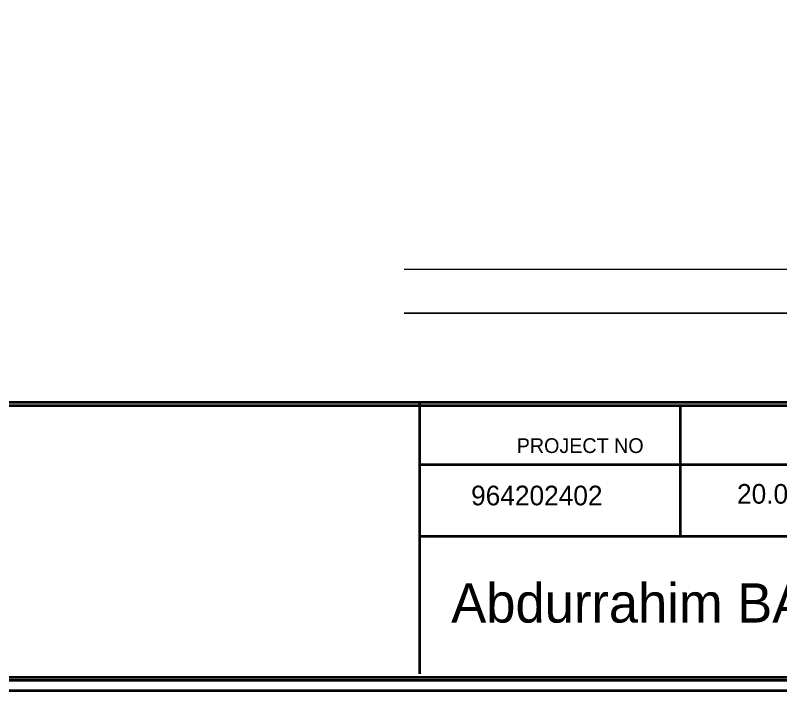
# Model space of a CAD drawing. Header units: centimetres. Extents: x -3207095 to 15275363, y -32656 to 4798027.
# Drawn here: x 704048 to 705620, y 4468391 to 4469778 of the extents above; entities that cross this region are included whole.
import ezdxf

# ---------------------------------------------------------------- set-up
doc = ezdxf.new("R2010")
doc.units = ezdxf.units.CM
for name, color, linetype, lineweight in [('DUVAR', 7, 'Continuous', 35), ('iç duvar', 7, 'Continuous', 50), ('YAZI', 7, 'Continuous', 15)]:
    doc.layers.add(name, color=color, linetype=linetype, lineweight=lineweight)

msp = doc.modelspace()

# ---------------------------------------------------------------- linework, layer by layer
at = {"layer": 'DUVAR'}
for p, q in [((706812, 4468982.67), (699656.6, 4468982.67)), ((706812, 4468975.58), (699666.6, 4468975.58)), ((704878.04, 4468979.94), (704878.04, 4468425.44)), ((705413.79, 4468973.29), (705413.79, 4468707.34)), ((706812, 4468854.73), (704878.04, 4468854.73)), ((706351.55, 4468707.34), (704878.04, 4468707.34))]:
    msp.add_line(p, q, dxfattribs=at)
for points in [[(699639.3, 4473191.05), (706839.3, 4473191.05), (706839.3, 4468391.05), (699639.3, 4468391.05)], [(699660.3, 4473170.05), (706818.3, 4473170.05), (706818.3, 4468412.05), (699660.3, 4468412.05)], [(699666.6, 4473163.75), (706812, 4473163.75), (706812, 4468418.35), (699666.6, 4468418.35)]]:
    msp.add_lwpolyline(points, close=True, dxfattribs=at)
at = {"layer": 'iç duvar', "color": 7, "lineweight": 18}
for p, q in [((704846.92, 4469256.12), (706413.2, 4469256.12)), ((704846.92, 4469166.12), (706413.2, 4469166.12))]:
    msp.add_line(p, q, dxfattribs=at)
msp.add_lwpolyline([(704846.92, 4469256.12), (706413.2, 4469256.12), (706413.2, 4469166.12), (704846.92, 4469166.12)], dxfattribs=at)

# ---------------------------------------------------------------- texts
at = {"layer": 'YAZI', "attachment_point": 1}
for s, insert, char_height, width in [('{\\fStylus BT|b0|i0|c0|p34;PROJECT NO}', (705078.02, 4468909.27), 30.24, 286.87), ('{\\fStylus BT|b0|i0|c0|p34;964\\fStylus BT|b0|i0|c162|p34;20\\fStylus BT|b0|i0|c0|p34;2402}', (704984.35, 4468811.92), 40.32, 345.8591), ('{\\fStylus BT|b0|i0|c0|p34;20.02.2024}', (705530.41, 4468815.33), 40.32, 366.9007), ('{\\fStylus BT|b0|i0|c0|p34;Abdurrahim BAYRAMOGLU}', (704943.56, 4468611.57), 80.64, 1568.7791)]:
    msp.add_mtext(s, dxfattribs=dict(at, insert=insert, char_height=char_height, width=width))

doc.saveas('drawing.dxf')
